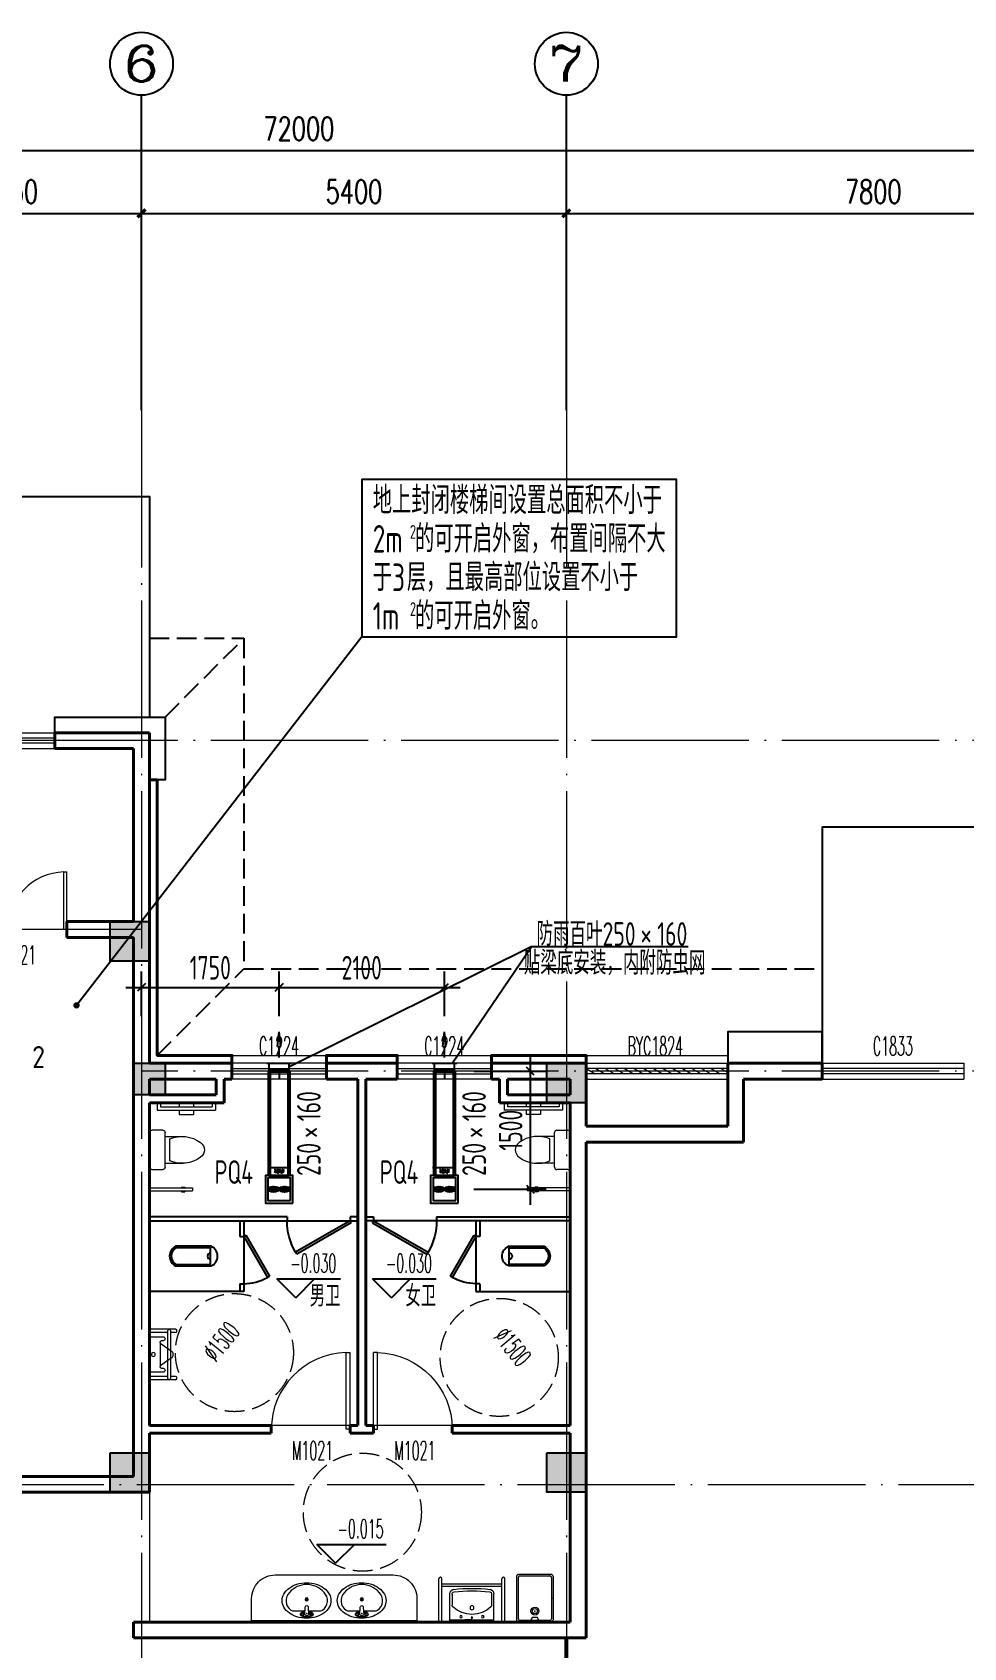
# Model space of a CAD drawing. Extents: x 1247970 to 1725648, y 860327 to 1277876.
# Drawn here: x 1325800 to 1337638, y 1141831 to 1162356 of the extents above; entities that cross this region are included whole.
import ezdxf
from ezdxf.enums import TextEntityAlignment as Align

# ---------------------------------------------------------------- set-up
doc = ezdxf.new("R2010")
doc.units = 0
doc.header["$LTSCALE"] = 1000
doc.header["$MEASUREMENT"] = 0
for name, pattern in [('__DASH', [0.35, 0.25, -0.1]), ('DASH', [0.35, 0.25, -0.1]), ('DOTE', [2.42, 2, -0.2, 0.02, -0.2])]:
    doc.linetypes.add(name, pattern=pattern)
doc.layers.get('0').update_dxf_attribs({"color": 254})
for name, color, linetype in [('A-DIMS(尺寸)', 251, 'Continuous'), ('A-EQPM-MECH', 251, 'Continuous'), ('AXIS', 254, 'Continuous'), ('AXIS_TEXT', 7, 'Continuous'), ('C-AXIS(轴号)', 254, 'Continuous'), ('C-AXIS-T(字)', 254, 'Continuous'), ('DIM_ELEV', 254, 'Continuous'), ('H-DYCB', 2, 'DASH'), ('H-FBZ-DW', 3, 'Continuous'), ('H-P-BZ', 3, 'Continuous'), ('H-P-FG', 11, 'Continuous'), ('H-P-FK', 140, 'Continuous'), ('H-P-FL', 6, 'Continuous'), ('H-P-FM', 6, 'Continuous'), ('PUB_TEXT', 254, 'Continuous'), ('S-COLU-HATCH', 251, 'Continuous'), ('S-COLU-LINE1', 254, 'Continuous'), ('卫生间', 251, 'Continuous'), ('平面线脚', 251, 'Continuous'), ('洁具', 251, 'Continuous')]:
    doc.layers.add(name, color=color, linetype=linetype)
for name, color, linetype, lineweight in [('DOTE', 14, 'DOTE', 9), ('H-P-DX', 6, 'Continuous', 25), ('H-P-SB', 6, 'Continuous', 25), ('LVTRY', 251, 'Continuous', 13), ('STAIR', 254, 'Continuous', 18), ('WALL', 254, 'Continuous', 40), ('WINDOW', 254, 'Continuous', 15), ('WINDOW_TEXT', 251, 'Continuous', 25), ('平面-看线', 251, 'Continuous', 15)]:
    doc.layers.add(name, color=color, linetype=linetype, lineweight=lineweight)
doc.styles.add('_HZTXT', font='tssdeng.shx', dxfattribs={"width": 0.7, "bigfont": 'hztxt.shx'})
doc.styles.add('_HZTXT_T3', font='tssdeng.shx', dxfattribs={"width": 0.7, "bigfont": 'hztxt.shx'})
doc.styles.add('_TCH_AXIS', font='COMPLEX', dxfattribs={"bigfont": 'GBCBIG'})
doc.styles.add('_TCH_DIM', font='SIMPLEX.shx', dxfattribs={"width": 0.7, "bigfont": 'GBCBIG.shx'})
doc.styles.add('_TCH_DIM_T3', font='SIMPLEX.shx', dxfattribs={"width": 0.705882, "bigfont": 'GBCBIG.shx'})
doc.styles.add('_TCH_WINDOW', font='SIMPLEX.shx', dxfattribs={"width": 0.7, "height": 3.5, "bigfont": 'GBCBIG.shx'})
doc.styles.add('COMPLEX', font='COMPLEX')
doc.styles.add('DIM_FONT', font='SIMPLEX.shx', dxfattribs={"width": 0.56})
doc.styles.add('HZTXT', font='tssdeng.shx', dxfattribs={"width": 0.7, "bigfont": 'hztxt.shx'})
doc.styles.get("Standard").update_dxf_attribs({"font": 'gbenor.shx', "bigfont": 'gbcbig.shx'})
doc.dimstyles.new('_TCH_ARCH&&100', dxfattribs={"dimtxt": 297.5, "dimasz": 100, "dimexe": 250, "dimexo": 300, "dimgap": 126.25, "dimtad": 1, "dimdec": 0, "dimzin": 0, "dimdsep": 46, "dimtxsty": '_TCH_DIM_T3', "dimblk": 'ARCHTICK', "dimcen": 0.09, "dimclrt": 256, "dimazin": 2, "dimtfac": 1, "dimtdec": 0, "dimtix": 1, "dimtmove": 2, "dimatfit": 3, "dimfxl": 0, "dimtolj": 1, "dimtzin": 0, "dimarcsym": 0})
doc.dimstyles.new('S100&&100', dxfattribs={"dimtxt": 300, "dimasz": 100, "dimexe": 200, "dimexo": 200, "dimgap": 100, "dimtad": 1, "dimdec": 0, "dimdsep": 46, "dimtxsty": '_HZTXT_T3', "dimblk": 'OBLIQUE', "dimcen": 2.5, "dimdle": 200, "dimclrt": 7, "dimadec": 0, "dimazin": 0, "dimtfac": 1, "dimtdec": 0, "dimtix": 1, "dimtmove": 2, "dimatfit": 3, "dimfxl": 0, "dimtolj": 1, "dimtzin": 0, "dimarcsym": 0})

# ---------------------------------------------------------------- blocks, each defined once
blk = doc.blocks.new('A$C752800CC')
at = {"layer": 'LVTRY'}
for p, q in [((380, 0), (820, 0)), ((1082, 0), (1082, -549)), ((1122, 0), (1122, -549)), ((0, -100), (95, -100)), ((0, -140), (55, -140)), ((55, -140), (55, -800)), ((95, -100), (95, -840)), ((350, -170), (350, -30)), ((820, -200), (380, -200)), ((430, -200), (430, -430)), ((770, -200), (770, -430)), ((850, -30), (850, -170)), ((0, -377), (55, -377)), ((95, -377), (150, -377)), ((150, -377), (150, -562)), ((740, -260), (460, -260)), ((1072, -409), (1082, -409)), ((1072, -409), (1072, -449)), ((1122, -409), (1132, -409)), ((1132, -409), (1132, -449)), ((0, -562), (55, -562)), ((95, -562), (150, -562)), ((1072, -449), (1082, -449)), ((1082, -549), (1122, -549)), ((1122, -449), (1132, -449)), ((0, -800), (55, -800)), ((0, -840), (95, -840))]:
    blk.add_line(p, q, dxfattribs=at)
for centre, radius, start, end in [((380, -30), 30, 90, 180), ((820, -30), 30, 0, 90), ((380, -170), 30, 180, 270), ((820, -170), 30, 270, 0), ((827, -412), 398, 157.4505, 216.6381), ((373, -412), 398, 323.3619, 22.5495), ((600, -589), 110, 213.4509, 326.5491)]:
    blk.add_arc(centre, radius, start, end, dxfattribs=at)
at = {"layer": 'LVTRY', "style": 'DIM_FONT', "text_generation_flag": 4, "width": 0.8, "flags": 9}
for tag in ['YSIZE', 'XSIZE']:
    blk.add_attdef(tag, (600, 0), '', height=0.5, rotation=180, dxfattribs=at)
blk = doc.blocks.new('BFBFGBVDVD')
at = {"layer": '洁具'}
for p, q in [((1180497, 1092194), (1180597, 1092194)), ((1183147, 1092144), (1180497, 1092144)), ((1180582, 1092118), (1180597, 1092144)), ((1180597, 1092194), (1180597, 1092144)), ((1180597, 1092144), (1181290, 1091744)), ((1181397, 1092194), (1181397, 1092144)), ((1181397, 1092194), (1183147, 1092194)), ((1180582, 1092118), (1181275, 1091718)), ((1181275, 1091718), (1181290, 1091744))]:
    blk.add_line(p, q, dxfattribs=at)
blk.add_arc((1180597, 1092144), 800, 330, 0, dxfattribs=at)
at = {"ltscale": 0.5, "rotation": 270}
blk.add_blockref('A$C752800CC', (1183147, 1093644), dxfattribs=at)
blk = doc.blocks.new('cssd')
at = {"layer": '洁具'}
for p, q in [((8184438, -430268), (8184958, -429968)), ((8184453, -430294), (8184973, -429994)), ((8184958, -429968), (8184973, -429994)), ((8184253, -431494), (8184253, -430294)), ((8184253, -430294), (8185153, -430294)), ((8184253, -430344), (8184453, -430344)), ((8184438, -430268), (8184453, -430294)), ((8184453, -430344), (8184453, -430294)), ((8185053, -430344), (8185053, -430294)), ((8185053, -430344), (8185153, -430344)), ((8185153, -430294), (8185153, -431494)), ((8184578, -430710), (8184578, -431162)), ((8184808, -430715), (8184598, -430715)), ((8184598, -430715), (8184598, -431156)), ((8184808, -431156), (8184808, -430715)), ((8184828, -431162), (8184828, -430710)), ((8184253, -431494), (8185153, -431494))]:
    blk.add_line(p, q, dxfattribs=at)
for centre, radius, start, end in [((8184453, -430294), 600, 0, 30), ((8184703, -430762), 135, 22.3551, 157.6449), ((8184703, -430715), 40, 180, 0), ((8184703, -431094), 142, 208.5105, 331.4895), ((8184703, -431094), 122, 210.8078, 329.1922)]:
    blk.add_arc(centre, radius, start, end, dxfattribs=at)
blk = doc.blocks.new('FGFGFNBFNB')
at = {"layer": '洁具'}
for p, q in [((1179497, 1092194), (1177797, 1092194)), ((1177797, 1092144), (1180397, 1092144)), ((1179497, 1092194), (1179497, 1092144)), ((1180297, 1092144), (1179604, 1091744)), ((1180297, 1092194), (1180297, 1092144)), ((1180397, 1092194), (1180297, 1092194)), ((1180312, 1092118), (1180297, 1092144)), ((1180312, 1092118), (1179619, 1091718)), ((1179619, 1091718), (1179604, 1091744))]:
    blk.add_line(p, q, dxfattribs=at)
blk.add_arc((1180297, 1092144), 800, 180, 210, dxfattribs=at)
at = {"ltscale": 0.5, "xscale": -1, "rotation": 90}
blk.add_blockref('A$C752800CC', (1177797, 1093644), dxfattribs=at)
blk = doc.blocks.new('小便斗_01')
for p, q in [((175, 225), (0, 225)), ((0, 225), (0, -225)), ((137.5, -150), (137.5, 150)), ((150, 175), (175, 175)), ((287.5, 37.5), (150, 137.5)), ((150, -137.5), (287.5, -37.5)), ((175, -175), (150, -175)), ((0, -225), (175, -225))]:
    blk.add_line(p, q)
blk.add_circle((50, 0), 25)
for centre, radius, start, end in [((175, 200), 25, 270, 90), ((156.25, 156.25), 19.76, 108.434949, 251.565051), ((237.5, 0), 62.5, 323.130102, 36.869898), ((156.25, -156.25), 19.76, 108.434949, 251.565051), ((175, -200), 25, 270, 90)]:
    blk.add_arc(centre, radius, start, end)
blk = doc.blocks.new('A$C58953B22')
at = {"layer": 'LVTRY'}
for p, q in [((-332, 320, 0), (0, 320)), ((-332, 280, 0), (-269, 280, 0)), ((-269, -305, 0), (-269, 305, 0)), ((-234, 305, 0), (-234, -305, 0)), ((-234, 280, 0), (0, 280)), ((-332, -280, 0), (-269, -280, 0)), ((-332, -320, 0), (0, -320)), ((-234, -280, 0), (0, -280))]:
    blk.add_line(p, q, dxfattribs=at)
for centre, radius, start, end in [((-332, 300, 0), 20, 89.9994, 269.9994), ((-252, 302, 0), 17.7, 8.7974, 171.2026), ((-332, -300, 0), 20, 89.9994, 269.9994), ((-252, -302, 0), 17.7, 188.7974, 351.2026)]:
    blk.add_arc(centre, radius, start, end, dxfattribs=at)
at = {"layer": 'LVTRY', "xscale": -1}
blk.add_blockref('小便斗_01', (0, 0), dxfattribs=at)
blk = doc.blocks.new('_LV1')
for p, q in [((-280, 0), (280, 0)), ((-280, 0), (-280, -361)), ((280, 0), (280, -361)), ((-280, -29), (280, -29)), ((0, -29), (-90, -29)), ((-90, -29), (90, -29)), ((-251, -356), (-251, -214)), ((251, -356), (251, -215))]:
    blk.add_line(p, q)
for centre, radius in [((-139, -69), 15), ((1, -182), 24.9), ((0, -57), 8), ((139, -69), 15)]:
    blk.add_circle(centre, radius)
for centre, radius, start, end in [((-223, -214), 28, 133.1543, 180), ((0, -452), 354, 46.7581, 133.1543), ((223, -215), 28, 0, 46.7581), ((-224, -361), 56, 180, 263.481), ((-223, -356), 28, 180, 263.4984), ((0, 1600), 1997, 263.4984, 276.5122), ((223, -356), 28, 276.5122, 0), ((224, -361), 56, 276.519, 0), ((0, 1600), 2029, 263.481, 276.519)]:
    blk.add_arc(centre, radius, start, end)
blk = doc.blocks.new('A$C549C535F')
at = {"layer": 'LVTRY'}
for p, q in [((0, 0), (-550, 0)), ((0, -40), (-550, -40)), ((-485, -800), (-485, -40)), ((-455, -800), (-455, -40)), ((0, -800), (-550, -800)), ((0, -840), (-550, -840))]:
    blk.add_line(p, q, dxfattribs=at)
for centre in [(-550, -20), (-550, -820)]:
    blk.add_arc(centre, 20, 89.9994, 269.9994, dxfattribs=at)
at = {"layer": 'LVTRY', "extrusion": (0, 0, -1), "zscale": -1, "rotation": 90}
blk.add_blockref('_LV1', (0, -420), dxfattribs=at)
blk = doc.blocks.new('rewerwer')
at = {"layer": 'S-COLU-HATCH'}
h = blk.add_hatch(color=256, dxfattribs=at)
h.dxf.hatch_style = 1
h.paths.add_polyline_path([(1326788, 1151056), (1327288, 1151056), (1327288, 1150556), (1326788, 1150556)])
h = blk.add_hatch(color=256, dxfattribs=at)
h.dxf.hatch_style = 1
h.paths.add_polyline_path([(1327088, 1149256), (1327488, 1149256), (1327488, 1148856), (1327088, 1148856)])
h = blk.add_hatch(color=256, dxfattribs=at)
h.dxf.hatch_style = 1
h.paths.add_polyline_path([(1332338, 1149256), (1332838, 1149256), (1332838, 1148756), (1332338, 1148756)])
h = blk.add_hatch(color=256, dxfattribs=at)
h.dxf.hatch_style = 1
h.paths.add_polyline_path([(1326788, 1144306), (1327288, 1144306), (1327288, 1143806), (1326788, 1143806)])
h = blk.add_hatch(color=256, dxfattribs=at)
h.dxf.hatch_style = 1
h.paths.add_polyline_path([(1326788, 1144306), (1327288, 1144306), (1327288, 1143806), (1326788, 1143806)])
h = blk.add_hatch(color=256, dxfattribs=at)
h.dxf.hatch_style = 1
h.paths.add_polyline_path([(1332338, 1144306), (1332838, 1144306), (1332838, 1143806), (1332338, 1143806)])
at = {"layer": 'S-COLU-LINE1'}
for points in [[(1326788, 1151056), (1327288, 1151056), (1327288, 1150556), (1326788, 1150556)], [(1327088, 1149256), (1327488, 1149256), (1327488, 1148856), (1327088, 1148856)], [(1332338, 1149256), (1332838, 1149256), (1332838, 1148756), (1332338, 1148756)], [(1326788, 1144306), (1327288, 1144306), (1327288, 1143806), (1326788, 1143806)], [(1326788, 1144306), (1327288, 1144306), (1327288, 1143806), (1326788, 1143806)], [(1332338, 1144306), (1332838, 1144306), (1332838, 1143806), (1332338, 1143806)]]:
    blk.add_lwpolyline(points, close=True, dxfattribs=at)
blk = doc.blocks.new('PQ400')
at = {"layer": 'H-P-SB'}
h = blk.add_hatch(dxfattribs=at)
h.set_pattern_fill('ANSI31', color=256, scale=0.7, angle=90, style=0)
h.set_pattern_definition([(135, (7572.25, -160547.45), (-0.7857724106, -0.7857724106), [])])
edge = h.paths.add_edge_path()
edge.add_ellipse((245, 175), major_axis=(-70, 0), ratio=0.5, start_angle=0, end_angle=360)
edge = h.paths.add_edge_path()
edge.add_ellipse((105, 175), major_axis=(-70, 0), ratio=0.5, start_angle=0, end_angle=360)
for points in [[(350, 0), (350, 350), (0, 350), (0, 0)], [(320, 30), (320, 320), (30, 320), (30, 30)]]:
    blk.add_lwpolyline(points, close=True, dxfattribs=at)
for centre in [(105, 175), (245, 175)]:
    blk.add_ellipse(centre, major_axis=(-70, 0), ratio=0.5, dxfattribs=at)
blk = doc.blocks.new('_Oblique')
at = {"color": 0, "linetype": 'ByBlock', "lineweight": -2}
blk.add_line((-0.5, -0.5), (0.5, 0.5), dxfattribs=at)
blk = doc.blocks.new('*D53')
at = {"layer": 'Defpoints', "color": 0, "transparency": 16777216}
for p in [(1331213, 1149156), (1332130, 1149156), (1331213, 1147656)]:
    blk.add_point(p, dxfattribs=at)
at = {"layer": 'H-P-BZ', "color": 0, "lineweight": -2, "transparency": 16777216}
for p, q in [((1332130, 1147456), (1332130, 1149356)), ((1331413, 1149156), (1332330, 1149156)), ((1331413, 1147656), (1332330, 1147656))]:
    blk.add_line(p, q, dxfattribs=at)
at = {"layer": 'H-P-BZ', "color": 0, "lineweight": -2, "transparency": 16777216, "xscale": 100, "yscale": 100, "zscale": 100}
for p, rotation in [((1332130, 1149156), 90), ((1332130, 1147656), 270)]:
    blk.add_blockref('_Oblique', p, dxfattribs=dict(at, rotation=rotation))
at = {"layer": 'H-P-BZ', "color": 7, "transparency": 16777216, "insert": (1331880, 1148406), "char_height": 300, "attachment_point": 5, "rotation": 90, "style": '_HZTXT_T3'}
blk.add_mtext('\\A1;1500', dxfattribs=at)
blk = doc.blocks.new('*D54')
at = {"layer": 'Defpoints', "color": 0, "transparency": 16777216}
for p in [(1328937, 1150221), (1327188, 1149656), (1328937, 1149656)]:
    blk.add_point(p, dxfattribs=at)
at = {"layer": 'H-P-BZ', "color": 0, "lineweight": -2, "transparency": 16777216}
for p, q in [((1327188, 1149856), (1327188, 1150421)), ((1328937, 1149856), (1328937, 1150421)), ((1326988, 1150221), (1329137, 1150221))]:
    blk.add_line(p, q, dxfattribs=at)
at = {"layer": 'H-P-BZ', "color": 0, "lineweight": -2, "transparency": 16777216, "xscale": 100, "yscale": 100, "zscale": 100, "rotation": 180}
blk.add_blockref('_Oblique', (1327188, 1150221), dxfattribs=at)
at = {"layer": 'H-P-BZ', "color": 0, "lineweight": -2, "transparency": 16777216, "xscale": 100, "yscale": 100, "zscale": 100}
blk.add_blockref('_Oblique', (1328937, 1150221), dxfattribs=at)
at = {"layer": 'H-P-BZ', "color": 7, "transparency": 16777216, "insert": (1328062, 1150471), "char_height": 300, "attachment_point": 5, "style": '_HZTXT_T3'}
blk.add_mtext('\\A1;1750', dxfattribs=at)
blk = doc.blocks.new('*D55')
at = {"layer": 'Defpoints', "color": 0, "transparency": 16777216}
for p in [(1331038, 1150221), (1328937, 1149656), (1331038, 1149656)]:
    blk.add_point(p, dxfattribs=at)
at = {"layer": 'H-P-BZ', "color": 0, "lineweight": -2, "transparency": 16777216}
for p, q in [((1328937, 1149856), (1328937, 1150421)), ((1331038, 1149856), (1331038, 1150421)), ((1328737, 1150221), (1331238, 1150221))]:
    blk.add_line(p, q, dxfattribs=at)
at = {"layer": 'H-P-BZ', "color": 0, "lineweight": -2, "transparency": 16777216, "xscale": 100, "yscale": 100, "zscale": 100, "rotation": 180}
blk.add_blockref('_Oblique', (1328937, 1150221), dxfattribs=at)
at = {"layer": 'H-P-BZ', "color": 0, "lineweight": -2, "transparency": 16777216, "xscale": 100, "yscale": 100, "zscale": 100}
blk.add_blockref('_Oblique', (1331038, 1150221), dxfattribs=at)
at = {"layer": 'H-P-BZ', "color": 7, "transparency": 16777216, "insert": (1329987, 1150471), "char_height": 300, "attachment_point": 5, "style": '_HZTXT_T3'}
blk.add_mtext('\\A1;2100', dxfattribs=at)
blk = doc.blocks.new('_ArchTick')
at = {"color": 0, "linetype": 'ByBlock', "const_width": 0.4}
blk.add_lwpolyline([(-0.5, -0.5), (0.5, 0.5)], dxfattribs=at)
blk = doc.blocks.new('*D138')
at = {"layer": 'AXIS', "color": 0, "lineweight": -2, "transparency": 16777216}
for p, q in [((1293188, 1157856), (1293188, 1161106)), ((1365188, 1157856), (1365188, 1161106)), ((1293188, 1160856), (1365188, 1160856))]:
    blk.add_line(p, q, dxfattribs=at)
at = {"layer": 'Defpoints', "color": 0, "transparency": 16777216}
for p in [(1365188, 1160856), (1293188, 1157556), (1365188, 1157556)]:
    blk.add_point(p, dxfattribs=at)
at = {"layer": 'AXIS', "color": 0, "lineweight": -2, "transparency": 16777216, "xscale": 100, "yscale": 100, "zscale": 100, "rotation": 180}
blk.add_blockref('_ArchTick', (1293188, 1160856), dxfattribs=at)
at = {"layer": 'AXIS', "color": 0, "lineweight": -2, "transparency": 16777216, "xscale": 100, "yscale": 100, "zscale": 100}
blk.add_blockref('_ArchTick', (1365188, 1160856), dxfattribs=at)
at = {"layer": 'AXIS', "transparency": 16777216, "insert": (1329188, 1161131), "char_height": 297.5, "attachment_point": 5, "style": '_TCH_DIM_T3'}
blk.add_mtext('\\A1;72000', dxfattribs=at)
blk = doc.blocks.new('*D148')
at = {"layer": 'AXIS', "color": 0, "lineweight": -2, "transparency": 16777216}
for p, q in [((1323838, 1157856), (1323838, 1160306)), ((1327188, 1157856), (1327188, 1160306)), ((1323838, 1160056), (1327188, 1160056))]:
    blk.add_line(p, q, dxfattribs=at)
at = {"layer": 'Defpoints', "color": 0, "transparency": 16777216}
for p in [(1327188, 1160056), (1323838, 1157556), (1327188, 1157556)]:
    blk.add_point(p, dxfattribs=at)
at = {"layer": 'AXIS', "color": 0, "lineweight": -2, "transparency": 16777216, "xscale": 100, "yscale": 100, "zscale": 100, "rotation": 180}
blk.add_blockref('_ArchTick', (1323838, 1160056), dxfattribs=at)
at = {"layer": 'AXIS', "color": 0, "lineweight": -2, "transparency": 16777216, "xscale": 100, "yscale": 100, "zscale": 100}
blk.add_blockref('_ArchTick', (1327188, 1160056), dxfattribs=at)
at = {"layer": 'AXIS', "transparency": 16777216, "insert": (1325513, 1160331), "char_height": 297.5, "attachment_point": 5, "style": '_TCH_DIM_T3'}
blk.add_mtext('\\A1;3350', dxfattribs=at)
blk = doc.blocks.new('*D149')
at = {"layer": 'AXIS', "color": 0, "lineweight": -2, "transparency": 16777216}
for p, q in [((1327188, 1157856), (1327188, 1160306)), ((1332588, 1157856), (1332588, 1160306)), ((1327188, 1160056), (1332588, 1160056))]:
    blk.add_line(p, q, dxfattribs=at)
at = {"layer": 'Defpoints', "color": 0, "transparency": 16777216}
for p in [(1332588, 1160056), (1327188, 1157556), (1332588, 1157556)]:
    blk.add_point(p, dxfattribs=at)
at = {"layer": 'AXIS', "color": 0, "lineweight": -2, "transparency": 16777216, "xscale": 100, "yscale": 100, "zscale": 100, "rotation": 180}
blk.add_blockref('_ArchTick', (1327188, 1160056), dxfattribs=at)
at = {"layer": 'AXIS', "color": 0, "lineweight": -2, "transparency": 16777216, "xscale": 100, "yscale": 100, "zscale": 100}
blk.add_blockref('_ArchTick', (1332588, 1160056), dxfattribs=at)
at = {"layer": 'AXIS', "transparency": 16777216, "insert": (1329888, 1160331), "char_height": 297.5, "attachment_point": 5, "style": '_TCH_DIM_T3'}
blk.add_mtext('\\A1;5400', dxfattribs=at)
blk = doc.blocks.new('*D150')
at = {"layer": 'AXIS', "color": 0, "lineweight": -2, "transparency": 16777216}
for p, q in [((1332588, 1157856), (1332588, 1160306)), ((1340388, 1157856), (1340388, 1160306)), ((1332588, 1160056), (1340388, 1160056))]:
    blk.add_line(p, q, dxfattribs=at)
at = {"layer": 'Defpoints', "color": 0, "transparency": 16777216}
for p in [(1340388, 1160056), (1332588, 1157556), (1340388, 1157556)]:
    blk.add_point(p, dxfattribs=at)
at = {"layer": 'AXIS', "color": 0, "lineweight": -2, "transparency": 16777216, "xscale": 100, "yscale": 100, "zscale": 100, "rotation": 180}
blk.add_blockref('_ArchTick', (1332588, 1160056), dxfattribs=at)
at = {"layer": 'AXIS', "color": 0, "lineweight": -2, "transparency": 16777216, "xscale": 100, "yscale": 100, "zscale": 100}
blk.add_blockref('_ArchTick', (1340388, 1160056), dxfattribs=at)
at = {"layer": 'AXIS', "transparency": 16777216, "insert": (1336488, 1160331), "char_height": 297.5, "attachment_point": 5, "style": '_TCH_DIM_T3'}
blk.add_mtext('\\A1;7800', dxfattribs=at)
blk = doc.blocks.new('$WINLIB2D$00000001')
at = {"color": 0}
for points in [[(-0.5, 0.5), (-0.5, -0.5)], [(-0.5, 0.5), (0.5, 0.5)], [(0.5, -0.5), (0.5, 0.5)], [(0.5, 0.1667), (-0.5, 0.1667)], [(0.5, -0.1667), (-0.5, -0.1667)], [(-0.5, -0.5), (0.5, -0.5)]]:
    blk.add_lwpolyline(points, dxfattribs=at)
blk = doc.blocks.new('$DorLib2D$00000001')
for p, q in [((0.45, 0.975), (0.5, 0.975)), ((0.45, 0), (0.45, 0.975)), ((0.5, 0), (0.5, 0.975)), ((0.5, 0), (0.45, 0))]:
    blk.add_line(p, q)
at = {"lineweight": 13}
blk.add_arc((0.475, 0), 0.975, 91.4693, 180, dxfattribs=at)
blk = doc.blocks.new('$WINLIB2D$00000039')
at = {"color": 0}
for points in [[(-0.5, 0.5), (-0.5, -0.5)], [(0.5, 0.5), (-0.5, 0.5)], [(0.5, -0.5), (0.5, 0.5)], [(-0.5, 0.167), (0.5, 0.167)], [(-0.384, -0.167), (-0.448, 0.167)], [(-0.316, -0.167), (-0.38, 0.167)], [(-0.248, -0.167), (-0.312, 0.167)], [(-0.18, -0.167), (-0.244, 0.167)], [(-0.112, -0.167), (-0.176, 0.167)], [(-0.044, -0.167), (-0.108, 0.167)], [(0.024, -0.167), (-0.04, 0.167)], [(0.092, -0.167), (0.028, 0.167)], [(0.16, -0.167), (0.096, 0.167)], [(0.228, -0.167), (0.164, 0.167)], [(0.296, -0.167), (0.232, 0.167)], [(0.364, -0.167), (0.3, 0.167)], [(0.432, -0.167), (0.368, 0.167)], [(0.5, -0.167), (0.436, 0.167)], [(-0.452, -0.167), (-0.5, 0.084)], [(-0.5, -0.167), (0.5, -0.167)], [(0.5, -0.5), (-0.5, -0.5)]]:
    blk.add_lwpolyline(points, dxfattribs=at)
blk = doc.blocks.new('$DorLib2D$00000002')
for p, q in [((-0.5, 0), (-0.5, 0.4875)), ((-0.475, 0.4875), (-0.5, 0.4875)), ((-0.475, 0), (-0.475, 0.4875)), ((0.475, 0), (0.475, 0.4875)), ((0.475, 0.4875), (0.5, 0.4875)), ((0.5, 0), (0.5, 0.4875)), ((-0.5, 0), (-0.475, 0)), ((0.5, 0), (0.475, 0))]:
    blk.add_line(p, q)
at = {"lineweight": 13}
for centre, start, end in [((-0.4875, 0), 0, 88.53072), ((0.4875, 0), 91.46928, 180)]:
    blk.add_arc(centre, 0.4875, start, end, dxfattribs=at)
blk = doc.blocks.new('$lvtry$00000187')
at = {"color": 0}
for p, q in [((-285, -420, 0), (-285, -40, 0)), ((-265, -20, 0), (265, -20, 0)), ((285, -180, 0), (245, -198, 0)), ((245, -198, 0), (245, -263, 0)), ((285, -40, 0), (285, -420, 0)), ((245, -263, 0), (285, -280, 0)), ((265, -440, 0), (-265, -440, 0))]:
    blk.add_line(p, q, dxfattribs=at)
at = {"color": 0, "elevation": 0}
blk.add_lwpolyline([(305, -430, -0.414214), (275, -460), (-275, -460, -0.414214), (-305, -430), (-305, -30, -0.414214), (-275, 0), (275, 0, -0.414214), (305, -30)], format="xyb", close=True, dxfattribs=at)
at = {"color": 0}
for radius in [50, 32.5]:
    blk.add_circle((165, -230, 0), radius, dxfattribs=at)
for centre, start, end in [((-265, -40, 0), 90, 180), ((265, -40, 0), 0, 90), ((-265, -420, 0), 180, 270), ((265, -420, 0), 270, 0)]:
    blk.add_arc(centre, 20, start, end, dxfattribs=at)
for p in [(0, 0, 0), (165, -230, 0)]:
    blk.add_point(p, dxfattribs=at)
blk = doc.blocks.new('$lvtry$00000196')
at = {"color": 0}
for points in [[(219, -385, 0.106486), (289, -308, 0.130324), (310, -225, 0.130324), (289, -143, 0.106486), (219, -66, 0.084172), (123, -18, 0.073176), (0, 0, 0.073176), (-123, -18, 0.084172), (-219, -66, 0.106486), (-289, -143, 0.130324), (-310, -225, 0.130324), (-289, -308, 0.106486), (-219, -385, 0.084172), (-123, -433, 0.073176), (0, -451, 0.073176), (123, -433, 0.084172)], [(-22, -44), (-17, -142, 1), (21, -142), (26, -44, 0.493794)]]:
    blk.add_lwpolyline(points, format="xyb", close=True, dxfattribs=at)
for points in [[(-218, -329, -0.467303), (-199, -103, -0.154885), (-179, -96), (-17, -96, -0.154885)], [(21, -96), (183, -96, -0.154885), (203, -103, -0.467303), (222, -329, -0.210278), (2, -430, -0.210278), (-218, -329, -0.467303)]]:
    blk.add_lwpolyline(points, format="xyb", dxfattribs=at)
for points in [[(-52, -25), (56, -25)], [(-52, -78), (-20, -78)], [(24, -78), (56, -78)]]:
    blk.add_lwpolyline(points, dxfattribs=at)
for centre, radius in [((-52, -52), 19.4), ((-52, -52), 12.6), ((56, -52), 19.4), ((56, -52), 12.6), ((2, -241), 19.7), ((2, -241), 14.7)]:
    blk.add_circle(centre, radius, dxfattribs=at)
for centre, start, end in [((-52, -52), 90, 270), ((56, -52), 270, 90)]:
    blk.add_arc(centre, 26.5, start, end, dxfattribs=at)
for p in [(2, -62), (2, -241)]:
    blk.add_point(p, dxfattribs=at)
blk = doc.blocks.new('_AXISO')
blk.add_circle((0, 0), 0.5)
at = {"layer": 'AXIS_TEXT', "style": 'COMPLEX', "width": 1.041667}
blk.add_attdef('A', text='', height=0.56, dxfattribs=at).set_placement((-0.25, -0.28), (0.25, -0.28), align=Align.FIT)
blk = doc.blocks.new('$风口$00000098')
for p, q in [((100, 250), (100, -250)), ((0, 0), (-100, 0)), ((0, 200), (100, 200)), ((0, -200), (0, 200)), ((172, 0), (315, 0)), ((315, 31), (500, 0)), ((315, 31), (315, -31)), ((315, -31), (500, 0)), ((100, -200), (0, -200))]:
    blk.add_line(p, q)

msp = doc.modelspace()

# ---------------------------------------------------------------- linework, layer by layer
at = {"layer": 'A-DIMS(尺寸)'}
for points in [[(1328844.1, 1146159.8, 0, 52.8, 0), (1328742.6, 1146036.1, 0, 0, 0), (1327994.1, 1145123.8, 52.8, 0, 0), (1327892.6, 1145000.1, 0, 0, 0)], [(1331258.7, 1146099.5, 0, 52.8, 0), (1331360.2, 1145975.8, 0, 0, 0), (1332108.6, 1145063.6, 52.8, 0, 0), (1332210.1, 1144939.9, 0, 0, 0)]]:
    msp.add_lwpolyline(points, format="xyseb", dxfattribs=at)
at = {"layer": 'A-EQPM-MECH'}
for points in [[(1293087.7, 1153656.1), (1293087.7, 1156456.1), (1327287.7, 1156456.1), (1327287.7, 1153656.1)], [(1347837.7, 1149256.1), (1347837.7, 1152256.1), (1335837.7, 1152257.1), (1335837.7, 1149257.1)]]:
    msp.add_lwpolyline(points, dxfattribs=at)
at = {"layer": 'C-AXIS(轴号)'}
for p, q in [((1327187.7, 1157556.1), (1327187.7, 1161556.1)), ((1332587.7, 1157556.1), (1332587.7, 1161556.1))]:
    msp.add_line(p, q, dxfattribs=at)
at = {"layer": 'DIM_ELEV'}
for p, q in [((1329147.4, 1146277), (1328907.4, 1146517)), ((1328907.4, 1146517), (1329718.9, 1146517)), ((1329147.4, 1146277), (1329387.4, 1146517)), ((1330363.3, 1146277), (1330123.3, 1146517)), ((1330123.3, 1146517), (1330934.7, 1146517)), ((1330363.3, 1146277), (1330603.3, 1146517)), ((1329654.9, 1142903.1), (1329414.9, 1143143.1)), ((1329414.9, 1143143.1), (1330297.4, 1143143.1)), ((1329654.9, 1142903.1), (1329894.9, 1143143.1))]:
    msp.add_line(p, q, dxfattribs=at)
at = {"layer": 'DOTE'}
for p, q in [((1327187.7, 1157556.1), (1327187.7, 1132856.1)), ((1332587.7, 1157556.1), (1332587.7, 1132856.1)), ((1368787.7, 1153356.1), (1291011.4, 1153356.1)), ((1327187.7, 1150956.1), (1291011.4, 1150956.1)), ((1368787.7, 1149156.1), (1327187.7, 1149156.1)), ((1310187.7, 1143906.1), (1368787.7, 1143906.1))]:
    msp.add_line(p, q, dxfattribs=at)
at = {"layer": 'H-DYCB', "const_width": 50}
msp.add_lwpolyline([(1332587.7, 1137956.1), (1332587.7, 1141956.1)], dxfattribs=at)
at = {"layer": 'H-P-BZ', "lineweight": -2}
msp.add_lwpolyline([(1329987, 1154675.7), (1333987, 1154675.7), (1333987, 1156675.7), (1329987, 1156675.7)], close=True, dxfattribs=at)
at = {"layer": 'H-P-BZ'}
for points in [[(1329987, 1154675.7), (1326361.8, 1149992.6)], [(1332147.7, 1150740), (1329062.2, 1149206.2)], [(1332147.7, 1150740), (1331141.4, 1149256.1)], [(1332147.7, 1150740), (1334133.6, 1150740)]]:
    msp.add_lwpolyline(points, dxfattribs=at)
at = {"layer": 'H-P-BZ', "const_width": 40}
msp.add_lwpolyline([(1326374, 1150008.5, 1), (1326349.5, 1149976.8, 1)], format="xyb", close=True, dxfattribs=at)
at = {"layer": 'H-P-DX'}
for p, q in [((1328812.2, 1147931.7), (1329062.2, 1147931.7)), ((1328812.2, 1147931.5), (1329062.2, 1147931.5)), ((1328812.2, 1147831.5), (1329062.2, 1147831.5)), ((1330912.7, 1147931.7), (1331162.7, 1147931.7)), ((1330912.7, 1147931.5), (1331162.7, 1147931.5)), ((1330912.7, 1147831.5), (1331162.7, 1147831.5))]:
    msp.add_line(p, q, dxfattribs=at)
at = {"layer": 'H-P-FG', "const_width": 50}
for points in [[(1328812.2, 1149156.2), (1328812.2, 1147931.7)], [(1329062.2, 1149156.2), (1328812.2, 1149156.2)], [(1329062.2, 1147931.7), (1329062.2, 1149156.2)], [(1330912.7, 1149156.2), (1330912.7, 1147931.7)], [(1331162.7, 1149156.2), (1330912.7, 1149156.2)], [(1331162.7, 1147931.7), (1331162.7, 1149156.2)], [(1328812.2, 1147831.5), (1328812.2, 1147931.5)], [(1329062.2, 1147931.5), (1329062.2, 1147831.5)], [(1330912.7, 1147831.5), (1330912.7, 1147931.5)], [(1331162.7, 1147931.5), (1331162.7, 1147831.5)]]:
    msp.add_lwpolyline(points, dxfattribs=at)
at = {"layer": 'H-P-FL'}
for p, q in [((1328787.2, 1147931.6), (1329087.2, 1147931.6)), ((1328787.2, 1147931.5), (1329087.2, 1147931.5)), ((1328787.2, 1147931.4), (1329087.2, 1147931.4)), ((1329087.2, 1147831.2), (1328787.2, 1147831.2)), ((1330887.7, 1147931.6), (1331187.7, 1147931.6)), ((1330887.7, 1147931.5), (1331187.7, 1147931.5)), ((1330887.7, 1147931.4), (1331187.7, 1147931.4)), ((1331187.7, 1147831.2), (1330887.7, 1147831.2))]:
    msp.add_line(p, q, dxfattribs=at)
at = {"layer": 'H-P-FM'}
for p, q in [((1328980.7, 1147856.5), (1328874.7, 1147905.5)), ((1328930.7, 1147856.5), (1328874.7, 1147882.4)), ((1328920, 1147910.6), (1328883.9, 1147860.6)), ((1328999.7, 1147870.9), (1328922.5, 1147906.5)), ((1328960.5, 1147906.5), (1328924.4, 1147856.5)), ((1328998.8, 1147900.7), (1328962.7, 1147850.7)), ((1328999.7, 1147893.9), (1328972.5, 1147906.5)), ((1331081.2, 1147856.5), (1330975.2, 1147905.5)), ((1331031.2, 1147856.5), (1330975.2, 1147882.4)), ((1331020.4, 1147910.6), (1330984.4, 1147860.6)), ((1331100.2, 1147870.9), (1331022.9, 1147906.5)), ((1331060.9, 1147906.5), (1331024.8, 1147856.5)), ((1331099.2, 1147900.7), (1331063.1, 1147850.7)), ((1331100.2, 1147893.9), (1331072.9, 1147906.5))]:
    msp.add_line(p, q, dxfattribs=at)
at = {"layer": 'LVTRY'}
msp.add_lwpolyline([(1330687.7, 1142156.1), (1328587.7, 1142156.1), (1328587.7, 1142456.1, -0.4142136), (1328887.7, 1142756.1), (1330387.7, 1142756.1, -0.4142136), (1330687.7, 1142456.1)], format="xyb", close=True, dxfattribs=at)
msp.add_lwpolyline([(1330687.7, 1142156.1), (1328587.7, 1142156.1), (1328587.7, 1142176.1), (1330687.7, 1142176.1)], close=True, dxfattribs=at)
at = {"layer": 'STAIR', "color": 8, "linetype": '__DASH'}
for centre in [(1328368.4, 1145580), (1331734.4, 1145519.7), (1329994.4, 1143552.9)]:
    msp.add_circle(centre, 750, dxfattribs=at)
at = {"layer": 'WALL'}
for p, q in [((1327287.7, 1153456.1), (1326087.7, 1153456.1)), ((1326087.7, 1153456.1), (1326087.7, 1153256.1)), ((1327287.7, 1153456.1), (1327287.7, 1150956.1)), ((1326087.7, 1153256.1), (1327087.7, 1153256.1)), ((1327087.7, 1153256.1), (1327087.7, 1151056.1)), ((1327087.7, 1151056.1), (1326237.7, 1151056.1)), ((1326237.7, 1151056.1), (1326237.7, 1150856.1)), ((1326237.7, 1150856.1), (1327087.7, 1150856.1)), ((1327087.7, 1150856.1), (1327087.7, 1149156.1)), ((1327287.7, 1150956.1), (1327287.7, 1149256.1)), ((1328137.2, 1149256.1), (1327287.7, 1149256.1)), ((1328337.2, 1149256.1), (1328137.2, 1149256.1)), ((1328337.2, 1149056.1), (1328337.2, 1149256.1)), ((1330037.7, 1149256.1), (1329537.2, 1149256.1)), ((1329537.2, 1149256.1), (1329537.2, 1149056.1)), ((1330437.7, 1149256.1), (1330037.7, 1149256.1)), ((1330437.7, 1149056.1), (1330437.7, 1149256.1)), ((1331838.1, 1149256.1), (1331637.7, 1149256.1)), ((1331637.7, 1149256.1), (1331637.7, 1149056.1)), ((1332737.7, 1149256.1), (1331838.1, 1149256.1)), ((1332837.7, 1149256.1), (1332737.7, 1149256.1)), ((1332837.7, 1149056.1), (1332837.7, 1149256.1)), ((1334737.7, 1149256.1), (1334637.7, 1149256.1)), ((1334637.7, 1149256.1), (1334637.7, 1149056.1)), ((1335837.7, 1149256.1), (1334737.7, 1149256.1)), ((1335837.7, 1149056.1), (1335837.7, 1149256.1)), ((1327087.7, 1149156.1), (1327087.7, 1148856.1)), ((1327287.7, 1149056.1), (1327287.7, 1148856.1)), ((1328137.2, 1149056.1), (1327287.7, 1149056.1)), ((1328137.2, 1149056.1), (1328137.2, 1148856.1)), ((1328237.2, 1149056.1), (1328337.2, 1149056.1)), ((1328237.2, 1149056.1), (1328237.2, 1148756.1)), ((1329537.2, 1149056.1), (1329937.7, 1149056.1)), ((1329937.7, 1144656.1), (1329937.7, 1149056.1)), ((1330037.7, 1144656.1), (1330037.7, 1149056.1)), ((1330037.7, 1149056.1), (1330437.7, 1149056.1)), ((1331637.7, 1149056.1), (1331738.1, 1149056.1)), ((1331738.1, 1149056.1), (1331738.1, 1148756.1)), ((1331838.1, 1149056.1), (1331838.1, 1148856.1)), ((1332637.7, 1149056.1), (1331838.1, 1149056.1)), ((1332637.7, 1148856.1), (1332637.7, 1149056.1)), ((1332837.7, 1148856.1), (1332837.7, 1149056.1)), ((1334637.7, 1148456.1), (1334637.7, 1149056.1)), ((1334837.7, 1149056.1), (1335837.7, 1149056.1)), ((1334837.7, 1148256.1), (1334837.7, 1149056.1)), ((1327087.7, 1148856.1), (1327087.7, 1144656.1)), ((1328137.2, 1148856.1), (1327287.7, 1148856.1)), ((1331838.1, 1148856.1), (1332637.7, 1148856.1)), ((1332837.7, 1148456.1), (1332837.7, 1148856.1)), ((1327287.7, 1148756.1), (1327287.7, 1144656.1)), ((1328237.2, 1148756.1), (1327287.7, 1148756.1)), ((1331738.1, 1148756.1), (1332637.7, 1148756.1)), ((1332637.7, 1148356.1), (1332637.7, 1148756.1)), ((1332837.7, 1148456.1), (1334637.7, 1148456.1)), ((1332637.7, 1144656.1), (1332637.7, 1148356.1)), ((1332837.7, 1144656.1), (1332837.7, 1148256.1)), ((1332837.7, 1148256.1), (1334837.7, 1148256.1)), ((1327087.7, 1144656.1), (1327087.7, 1144006.1)), ((1328837.7, 1144656.1), (1327287.7, 1144656.1)), ((1327287.7, 1144556.1), (1328837.7, 1144556.1)), ((1327287.7, 1144556.1), (1327287.7, 1143906.1)), ((1328837.7, 1144556.1), (1328837.7, 1144656.1)), ((1329937.7, 1144656.1), (1329837.7, 1144656.1)), ((1329837.7, 1144656.1), (1329837.7, 1144556.1)), ((1329837.7, 1144556.1), (1330037.7, 1144556.1)), ((1330137.7, 1144656.1), (1330037.7, 1144656.1)), ((1330037.7, 1144556.1), (1330137.7, 1144556.1)), ((1330137.7, 1144556.1), (1330137.7, 1144656.1)), ((1332637.7, 1144656.1), (1331137.7, 1144656.1)), ((1331137.7, 1144656.1), (1331137.7, 1144556.1)), ((1331137.7, 1144556.1), (1332637.7, 1144556.1)), ((1332637.7, 1142156.1), (1332637.7, 1144556.1)), ((1332837.7, 1141956.1), (1332837.7, 1144656.1)), ((1324737.7, 1144006.1), (1327087.7, 1144006.1)), ((1327287.7, 1143806.1), (1327287.7, 1143906.1)), ((1324837.7, 1143806.1), (1327087.7, 1143806.1)), ((1327087.7, 1143806.1), (1327287.7, 1143806.1)), ((1327287.7, 1142156.1), (1327087.7, 1142156.1)), ((1327087.7, 1142156.1), (1327087.7, 1141956.1)), ((1327287.7, 1142156.1), (1332637.7, 1142156.1)), ((1327087.7, 1141956.1), (1332837.7, 1141956.1))]:
    msp.add_line(p, q, dxfattribs=at)
for points in [[(1327387.7, 1152856.1), (1327287.7, 1152856.1)], [(1328337.2, 1149256.1), (1328337.2, 1149356.1), (1327387.7, 1149356.1), (1327387.7, 1152856.1)], [(1330437.7, 1149256.1), (1330437.7, 1149356.1), (1329537.2, 1149356.1), (1329537.2, 1149256.1)], [(1332837.7, 1149256.1), (1332837.7, 1149356.1), (1331637.7, 1149356.1), (1331637.7, 1149256.1)]]:
    msp.add_lwpolyline(points, dxfattribs=at)
at = {"layer": 'WINDOW'}
for p, q in [((1329837.7, 1144656.1), (1328837.7, 1144656.1)), ((1331137.7, 1144656.1), (1330137.7, 1144656.1)), ((1327287.7, 1143806.1, 800), (1327287.7, 1142156.1, 800))]:
    msp.add_line(p, q, dxfattribs=at)
at = {"layer": 'WINDOW', "linetype": 'DASH'}
for p, q in [((1327287.7, 1143806.1), (1327087.7, 1143806.1)), ((1327087.7, 1142156.1), (1327287.7, 1142156.1))]:
    msp.add_line(p, q, dxfattribs=at)
at = {"layer": '卫生间', "linetype": 'DASH'}
for points in [[(1327287.7, 1154656.1), (1328487.7, 1154656.1), (1328487.7, 1150456.1), (1335837.7, 1150457.1)], [(1327487.7, 1153656.1), (1328487.7, 1154656.1)], [(1327387.7, 1149356.1), (1328487.7, 1150456.1)]]:
    msp.add_lwpolyline(points, dxfattribs=at)
at = {"layer": '平面-看线'}
for points in [[(1328337.2, 1149356.1), (1329537.2, 1149356.1)], [(1330437.7, 1149356.1), (1331637.7, 1149356.1)], [(1332837.7, 1149356.1), (1334637.7, 1149356.1)]]:
    msp.add_lwpolyline(points, dxfattribs=at)
at = {"layer": '平面线脚'}
for points in [[(1326087.7, 1153456.1), (1326087.7, 1153656.1), (1327487.7, 1153656.1), (1327487.7, 1152856.1), (1327287.7, 1152856.1)], [(1335837.7, 1149256.1), (1335837.8, 1149656.1), (1334637.8, 1149656.1), (1334637.7, 1149256.1)]]:
    msp.add_lwpolyline(points, dxfattribs=at)

# ---------------------------------------------------------------- block references
at = {"xscale": -1}
for name in ['BFBFGBVDVD', 'FGFGFNBFNB']:
    msp.add_blockref(name, (2510434.8, 55112.5), dxfattribs=at)
for name, p, rotation in [('A$C58953B22', (1327287.7, 1145556.4), 180), ('A$C549C535F', (1331806.8, 1142156.1), 270)]:
    msp.add_blockref(name, p, dxfattribs=dict(rotation=rotation))
at = {"layer": 'C-AXIS(轴号)'}
ref = msp.add_blockref('_AXISO', (1327187.7, 1161956.1), dxfattribs=dict(at, xscale=800, yscale=800, zscale=800))
ref.add_attrib('A', '6', dxfattribs={"layer": 'C-AXIS-T(字)', "height": 452.5, "style": '_TCH_AXIS', "width": 1.5}).set_placement((1326961.4, 1161729.9), (1327414, 1161729.9), align=Align.FIT)
ref = msp.add_blockref('_AXISO', (1332587.7, 1161956.1), dxfattribs=dict(at, xscale=800, yscale=800, zscale=800))
ref.add_attrib('A', '7', dxfattribs={"layer": 'C-AXIS-T(字)', "height": 452.5, "style": '_TCH_AXIS', "width": 1.5}).set_placement((1332361.4, 1161729.9), (1332814, 1161729.9), align=Align.FIT)
at = {"layer": 'H-FBZ-DW'}
for p in [(1328762.2, 1147481.1), (1330862.7, 1147481.1, -200)]:
    msp.add_blockref('PQ400', p, dxfattribs=at)
at = {"layer": 'H-P-FK', "yscale": 0.625, "rotation": 90}
for p in [(1328937.2, 1149156.2, 200), (1331037.7, 1149156.2, 200)]:
    msp.add_blockref('$风口$00000098', p, dxfattribs=at)
at = {"layer": 'LVTRY', "yscale": -1, "rotation": 359.9999999966305}
for p in [(1329285.8, 1142204.5), (1329985.8, 1142204.5)]:
    msp.add_blockref('$lvtry$00000196', p, dxfattribs=at)
at = {"layer": 'LVTRY', "rotation": 269.9999999966305}
msp.add_blockref('$lvtry$00000187', (1332417.7, 1142461.1), dxfattribs=at)
at = {"layer": 'S-COLU-LINE1'}
msp.add_blockref('rewerwer', (0, 0), dxfattribs=at)
at = {"layer": 'WINDOW'}
ref = msp.add_blockref('$WINLIB2D$00000001', (1324837.7, 1153356.1), dxfattribs=dict(at, xscale=2500, yscale=200, zscale=2500, rotation=359.9999999999921))
ref.add_attrib('A', 'C2526', (1324574.5, 1152917.1), dxfattribs={"layer": 'WINDOW_TEXT', "height": 238, "style": '_TCH_WINDOW', "width": 0.494118})
ref = msp.add_blockref('$DorLib2D$00000002', (1325487.7, 1150956.1), dxfattribs=dict(at, xscale=1500, yscale=1500, zscale=1500, rotation=3.703402476742004e-10))
ref.add_attrib('A', 'YFM1521', (1325143.3, 1150517.1), dxfattribs={"layer": 'WINDOW_TEXT', "height": 238, "style": '_TCH_WINDOW', "width": 0.494118})
ref = msp.add_blockref('$WINLIB2D$00000001', (1328937.2, 1149156.1), dxfattribs=dict(at, xscale=1200, yscale=200, zscale=1200, rotation=180.000000000014))
ref.add_attrib('A', 'C1224', (1328679.6, 1149357.1), dxfattribs={"layer": 'WINDOW_TEXT', "height": 238, "style": '_TCH_WINDOW', "width": 0.494118})
ref = msp.add_blockref('$WINLIB2D$00000001', (1331037.7, 1149156.1), dxfattribs=dict(at, xscale=1200, yscale=200, zscale=1200, rotation=180.0000000000074))
ref.add_attrib('A', 'C1224', (1330780.1, 1149357.1), dxfattribs={"layer": 'WINDOW_TEXT', "height": 238, "style": '_TCH_WINDOW', "width": 0.494118})
ref = msp.add_blockref('$WINLIB2D$00000039', (1333737.7, 1149156.1), dxfattribs=dict(at, xscale=1800, yscale=200, zscale=1800, rotation=180.00000000002))
ref.add_attrib('A', 'BYC1824', (1333365.3, 1149357.1), dxfattribs={"layer": 'WINDOW_TEXT', "height": 238, "style": '_TCH_WINDOW', "width": 0.494118})
ref = msp.add_blockref('$WINLIB2D$00000001', (1336737.7, 1149156.1), dxfattribs=dict(at, xscale=1800, yscale=-200, zscale=1800, rotation=1.87890327085041e-12))
ref.add_attrib('A', 'C1833', (1336482.9, 1149357.1), dxfattribs={"layer": 'WINDOW_TEXT', "height": 238, "style": '_TCH_WINDOW', "width": 0.494118})
ref = msp.add_blockref('$DorLib2D$00000001', (1329337.7, 1144606.1), dxfattribs=dict(at, xscale=-1000, yscale=-1000, zscale=-1000, rotation=180.0000000000047))
ref.add_attrib('A', 'M1021', (1329099.7, 1144217.1), dxfattribs={"layer": 'WINDOW_TEXT', "height": 238, "style": '_TCH_WINDOW', "width": 0.494118})
ref = msp.add_blockref('$DorLib2D$00000001', (1330637.7, 1144606.1), dxfattribs=dict(at, xscale=1000, yscale=-1000, zscale=1000, rotation=180.000000000005))
ref.add_attrib('A', 'M1021', (1330399.7, 1144217.1), dxfattribs={"layer": 'WINDOW_TEXT', "height": 238, "style": '_TCH_WINDOW', "width": 0.494118})
at = {"layer": '洁具', "linetype": 'Continuous', "rotation": 269.9999999966305}
msp.add_blockref('cssd', (1758781.5, 9331509.2), dxfattribs=at)
at = {"layer": '洁具', "linetype": 'Continuous', "xscale": -1, "rotation": 90.00000000343613}
msp.add_blockref('cssd', (901143.9, 9331509.2), dxfattribs=at)

# ---------------------------------------------------------------- texts
at = {"layer": 'A-DIMS(尺寸)', "style": '_TCH_DIM', "width": 0.494118}
for rotation, p in [(50.63061, (1328132.2, 1145451.4)), (309.36939, (1331654.4, 1145776.5))]:
    msp.add_text('%%c1500', height=238, rotation=rotation, dxfattribs=at).set_placement(p)
at = {"layer": 'DIM_ELEV', "color": 7, "style": '_TCH_DIM', "width": 0.494118}
for s, p in [('-0.030', (1329078.9, 1146597.1)), ('-0.030', (1330294.7, 1146597.1)), ('-0.015', (1329679.8, 1143223.2))]:
    msp.add_text(s, height=238, dxfattribs=at).set_placement(p)
at = {"layer": 'H-FBZ-DW', "style": 'HZTXT', "width": 0.7}
for p in [(1328115.2, 1147724.3, -3000), (1330215.7, 1147724.3, -3200)]:
    msp.add_text('PQ4', height=300, dxfattribs=at).set_placement(p)
at = {"layer": 'H-P-BZ', "color": 7, "style": 'HZTXT', "width": 0.7}
for s, height, p in [('地上封闭楼梯间设置总面积不小于', 350, (1330127, 1156235.7)), ('2m', 350, (1330127, 1155745.7)), ('2', 175, (1330598.2, 1155920.7)), ('的可开启外窗，布置间隔不大', 350, (1330664.1, 1155745.7)), ('于', 350, (1330127, 1155255.7)), ('3', 350, (1330372, 1155255.7)), ('层，且最高部位设置不小于', 350, (1330560.5, 1155255.7)), ('的可开启外窗。', 350, (1330664.1, 1154765.7)), ('1m', 350, (1330127, 1154765.7)), ('2', 175, (1330598.2, 1154940.7))]:
    msp.add_text(s, height=height, dxfattribs=at).set_placement(p)
at = {"layer": 'H-P-BZ', "style": '_HZTXT', "width": 0.7}
for s, p in [('防雨百叶', (1332207.9, 1150749.8)), ('250', (1333047.9, 1150749.8)), ('160', (1333742.6, 1150749.8)), ('×', (1333532.6, 1150749.8)), ('贴梁底安装，内附防虫网', (1332046.1, 1150383.1))]:
    msp.add_text(s, height=300, dxfattribs=at).set_placement(p)
for s, p in [('160', (1329464.2, 1148519.7)), ('160', (1331564.7, 1148519.7, -200)), ('×', (1329464.2, 1148309.7)), ('×', (1331564.7, 1148309.7, -200)), ('250', (1329464.2, 1147825)), ('250', (1331564.7, 1147825, -200))]:
    msp.add_text(s, height=300, rotation=90, dxfattribs=at).set_placement(p)
at = {"layer": 'PUB_TEXT', "color": 7}
for s, height, p in [('2', 280, (1325798.2, 1149196.2)), ('男卫', 270.07, (1329326.6, 1146165.3)), ('女卫', 270.07, (1330542.4, 1146165.3))]:
    msp.add_text(s, height=height, dxfattribs=at).set_placement(p)

# ---------------------------------------------------------------- dimensions: what is measured, and where the dimension line sits
at = {"layer": 'AXIS'}
for p1, p2, distance, text, picture, middle in [((1293187.7, 1157556.1), (1365187.7, 1157556.1), 3300, '72000', '*D138', (1329187.7, 1161131.1)), ((1323837.7, 1157556.1), (1327187.7, 1157556.1), 2500, '3350', '*D148', (1325512.7, 1160331.1)), ((1327187.7, 1157556.1), (1332587.7, 1157556.1), 2500, '5400', '*D149', (1329887.7, 1160331.1)), ((1332587.7, 1157556.1), (1340387.7, 1157556.1), 2500, '7800', '*D150', (1336487.7, 1160331.1))]:
    dim = msp.add_aligned_dim(p1=p1, p2=p2, distance=distance, text=text, dimstyle='_TCH_ARCH&&100', dxfattribs=at)
    dim.commit()
    dim.dimension.update_dxf_attribs({"geometry": picture, "text_midpoint": middle})
at = {"layer": 'H-P-BZ'}
for p1, p2, distance, text, picture, middle in [((1327187.7, 1149656.2), (1328937.2, 1149656.2), 564.9, '1750', '*D54', (1328062.5, 1150471.1)), ((1328937.2, 1149656.2), (1331037.7, 1149656.2), 564.9, '2100', '*D55', (1329987.5, 1150471.1)), ((1331212.7, 1147656.1), (1331212.7, 1149156.1), -917.6, '1500', '*D53', (1331880.3, 1148406.1))]:
    dim = msp.add_aligned_dim(p1=p1, p2=p2, distance=distance, text=text, dimstyle='S100&&100', dxfattribs=at)
    dim.commit()
    dim.dimension.update_dxf_attribs({"geometry": picture, "text_midpoint": middle})

doc.saveas('drawing.dxf')
